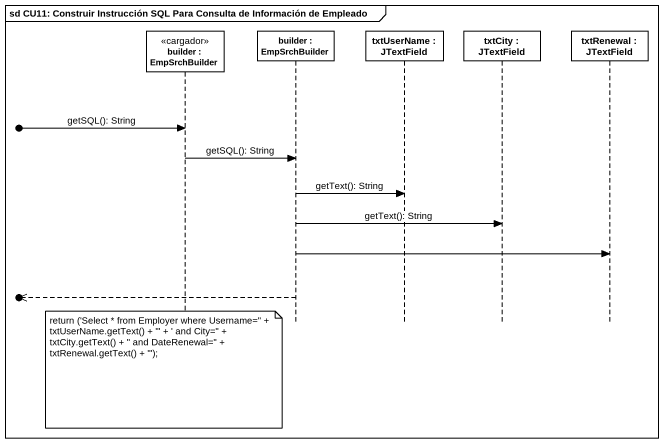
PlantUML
@startuml
mainframe sd CU11: Construir Instrucción SQL Para Consulta de Información de Empleado
hide footbox
participant "builder : EmpSrchBuilder" as builder <<cargador>>
participant "builder : EmpSrchBuilder" as builder_2
participant "txtUserName : JTextField" as txtUserName
participant "txtCity : JTextField" as txtCity
participant "txtRenewal : JTextField" as txtRenewal

[o-> builder : getSQL(): String
builder -> builder_2 : getSQL(): String
builder_2 -> txtUserName : getText(): String
builder_2 -> txtCity : getText(): String
builder_2 -> txtRenewal
[o<<-- builder_2
note over builder
  return ('Select * from Employer where Username='' +
  txtUserName.getText() + ''' + ' and City='' +
  txtCity.getText() + '' and DateRenewal='' +
  txtRenewal.getText() + ''');
end note
@enduml
